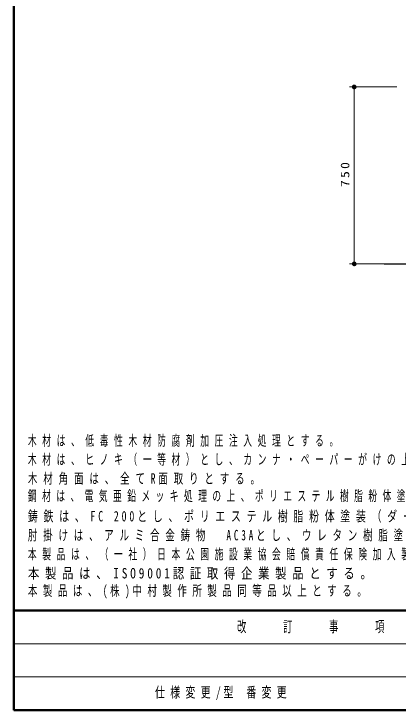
# Model space of a CAD drawing. Units: millimetres on the paper, scale 1:20. Extents: x -365 to 12, y -47 to 257.
# Drawn here: x -365 to -284, y 0 to 146.9 of the extents above; entities that cross this region are included whole.
import ezdxf

# ---------------------------------------------------------------- set-up
doc = ezdxf.new("R2010")
doc.units = ezdxf.units.MM
doc.layers.add('LY_1', color=4, linetype='Continuous', lineweight=25)
doc.layers.add('LY_2', color=7, linetype='Continuous', lineweight=13)
doc.styles.add('ＭＳ ゴシック', font='')
doc.styles.get('ＭＳ ゴシック').set_extended_font_data('MS Gothic')

# ---------------------------------------------------------------- blocks, each defined once
blk = doc.blocks.new('filled_dot')
at = {"color": 0, "linetype": 'Continuous', "lineweight": -2, "const_width": 1.25}
blk.add_lwpolyline([(-0.625, 0, 1), (0.625, 0, 1)], format="xyb", close=True, dxfattribs=at)

msp = doc.modelspace()

# ---------------------------------------------------------------- linework, layer by layer
at = {"layer": 'LY_1', "color": 7, "lineweight": 13}
for p, q in [((-284.217, 131.515), (-294.217, 131.515)), ((-293.217, 94.173), (-293.217, 131.515)), ((-285.467, 94.173), (-294.217, 94.173))]:
    msp.add_line(p, q, dxfattribs=at)
at = {"layer": 'LY_1'}
msp.add_line((-286.871, 94.173), (-221.967, 94.173), dxfattribs=at)
at = {"layer": 'LY_2', "lineweight": 50}
for p, q in [((-365, 257), (-365, 0)), ((-365, 21), (0, 21)), ((-365, 0), (0, 0))]:
    msp.add_line(p, q, dxfattribs=at)
at = {"layer": 'LY_2'}
for p, q in [((-365, 14), (-238.5, 14)), ((-365, 7), (-238.5, 7))]:
    msp.add_line(p, q, dxfattribs=at)

# ---------------------------------------------------------------- block references
at = {"layer": 'LY_1', "color": 7, "lineweight": 13, "xscale": 0.4, "yscale": 0.4}
for p, rotation in [((-293.217, 131.515), 270), ((-293.217, 94.173), 90)]:
    msp.add_blockref('filled_dot', p, dxfattribs=dict(at, rotation=rotation))

# ---------------------------------------------------------------- texts
at = {"layer": 'LY_1', "color": 7, "insert": (-294.217, 113.259), "char_height": 1.833, "attachment_point": 8, "rotation": 90, "style": 'ＭＳ ゴシック'}
msp.add_mtext('\\T1.33;\\W1.15;750', dxfattribs=at)
at = {"layer": 'LY_1', "color": 7, "char_height": 2.199, "style": 'ＭＳ ゴシック'}
for s, insert, attachment_point in [('\\T1.64;\\W0.6;木材は、低毒性木材防腐剤加圧注入処理とする。', (-362.052, 55.536), 7), ('\\T1.64;\\W0.6;木材は、ヒノキ（一等材）とし、カンナ・ペーパーがけの上、木材保護着色塗料（メイプル）塗装仕上げとする。', (-362.052, 51.536), 7), ('\\T1.62;\\W0.65;木材角面は、全てR面取りとする。', (-362.052, 47.536), 7), ('\\T1.62;\\W0.6;鋼材は、電気亜鉛メッキ処理の上、ポリエステル樹脂粉体塗装(ダークグレー）仕上げとする。', (-362.052, 43.536), 7), ('\\T1.57;\\W0.7;鋳鉄は、FC\\~200とし、ポリエステル樹脂粉体塗装（ダークグレー）仕上げとする。', (-362.052, 39.536), 7), ('\\T1.61;\\W0.65;肘掛けは、アルミ合金鋳物\u3000AC3Aとし、ウレタン樹脂塗料塗装（ダークグレー）仕上げとする。', (-362.052, 35.536), 7), ('\\T1.64;\\W0.6;本製品は、（一社）日本公園施設業協会賠償責任保険加入製品とする。', (-362.052, 31.536), 7), ('\\T1.5;\\W0.8;本製品は、ISO9001認証取得企業製品とする。', (-362.052, 27.536), 7), ('\\T1.58;\\W0.65;本製品は、(株)中村製作所製品同等品以上とする。', (-362.052, 23.536), 7), ('\\T1.53;\\W0.7;仕様変更/型\\~番変更', (-335.25, 3.5), 4)]:
    msp.add_mtext(s, dxfattribs=dict(at, insert=insert, attachment_point=attachment_point))
at = {"layer": 'LY_2', "color": 4, "insert": (-301.75, 17.5), "char_height": 2.346, "attachment_point": 5, "style": 'ＭＳ ゴシック'}
msp.add_mtext('\\T1.64;\\W0.6;改\u3000\u3000訂\u3000\u3000事\u3000\u3000項', dxfattribs=at)

doc.saveas('drawing.dxf')
